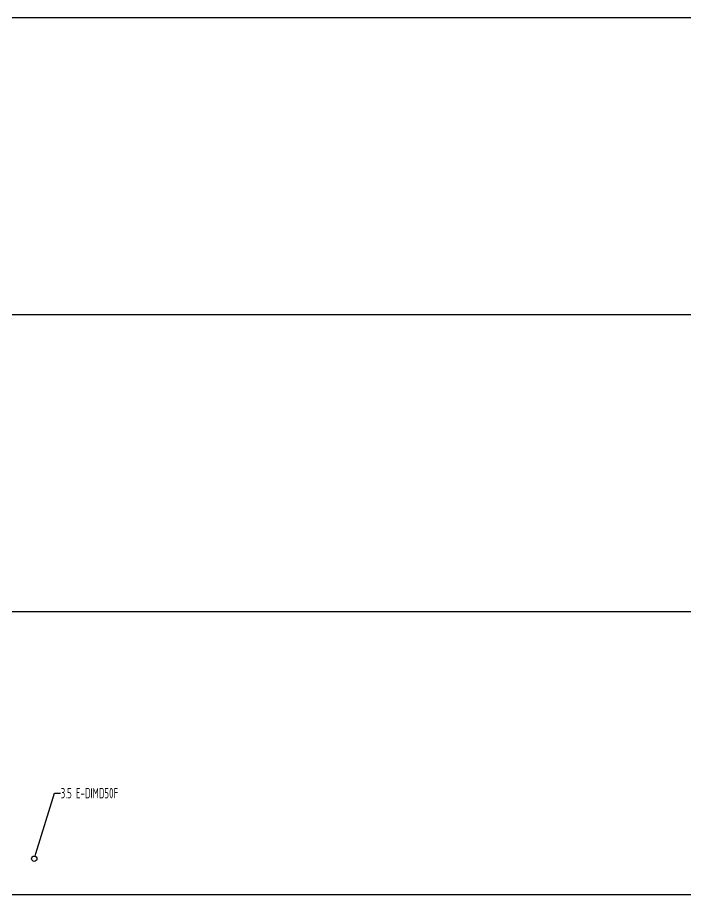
# Model space of a CAD drawing. Extents: x -337 to 273738, y -225 to 2088994.
# Drawn here: x 48769 to 60019, y 250717 to 265482 of the extents above; entities that cross this region are included whole.
import ezdxf
from ezdxf import colors
from ezdxf.entities.mleader import LeaderData, LeaderLine
from ezdxf.math import Vec2, Vec3

# ---------------------------------------------------------------- set-up
doc = ezdxf.new("R2010")
doc.units = 0
doc.header["$LTSCALE"] = 1000
doc.layers.get('0').update_dxf_attribs({"linetype": 'CONTINUOUS'})
doc.layers.add('E-REQU-DIMS', color=30, linetype='CONTINUOUS')
doc.layers.add('E-UNIV-DIAG', color=2, linetype='CONTINUOUS')
doc.styles.add('TH-STYLE3', font='tssdeng.shx', dxfattribs={"width": 0.65, "bigfont": 'tssdchn.shx'})

# ---------------------------------------------------------------- blocks, each defined once
blk = doc.blocks.new('_DotBlank')
at = {"color": 0, "linetype": 'ByBlock', "lineweight": -2}
blk.add_line((-0.5, 0), (-1, 0), dxfattribs=at)
blk.add_circle((0, 0), 0.5, dxfattribs=at)
blk = doc.blocks.new('标注图名图签索引')
at = {"layer": 'E-UNIV-DIAG'}
for p, q in [((10000, -25000), (50000, -25000)), ((10000, -30000), (50000, -30000)), ((10000, -35000), (50000, -35000)), ((10000, -39765.41), (50000, -39765.41))]:
    blk.add_line(p, q, dxfattribs=at)
at = {"layer": 'E-REQU-DIMS'}
ml = blk.add_multileader_mtext('Standard', dxfattribs=at)
ml.set_content('3.5 E-DIMD50F', color=6, style='TH-STYLE3')
ml.set_leader_properties()
ml.set_arrow_properties(name='DOTBLANK')
ml.build(insert=Vec2(0, 0))
ml.multileader.update_dxf_attribs({"dogleg_length": 2, "arrow_head_size": 90, "scale": 50})
ctx = ml.context
ctx.base_point, ctx.scale, ctx.char_height, ctx.arrow_head_size, ctx.landing_gap_size, ctx.plane_origin = Vec3(34472.27, -38058.53), 50, 175, 90, 4.5, Vec3(34417.9, -39032.17)
notes = []
notes.append((ctx, [(0, (1, 1, 0), (34372.27, -38058.53), (1, 0), 100, [(0, [(34031.51, -39163.55)], 0, [])])]))
ctx.mtext.insert, ctx.mtext.flow_direction = Vec3(34476.77, -37971.03), 5
for ctx, leaders in notes:
    for number, flags, end, landing, length, lines in leaders:
        leader = LeaderData()
        leader.index, (leader.has_last_leader_line, leader.has_dogleg_vector, leader.attachment_direction) = number, flags
        leader.last_leader_point, leader.dogleg_vector, leader.dogleg_length = Vec3(end), Vec3(landing), length
        for number, points, colour, breaks in lines:
            line = LeaderLine()
            line.index, line.vertices, line.color, line.breaks = number, Vec3.list(points), colors.encode_raw_color(colour), breaks
            leader.lines.append(line)
        ctx.leaders.append(leader)

msp = doc.modelspace()

# ---------------------------------------------------------------- block references
msp.add_blockref('标注图名图签索引', (15019, 290482))

doc.saveas('drawing.dxf')
